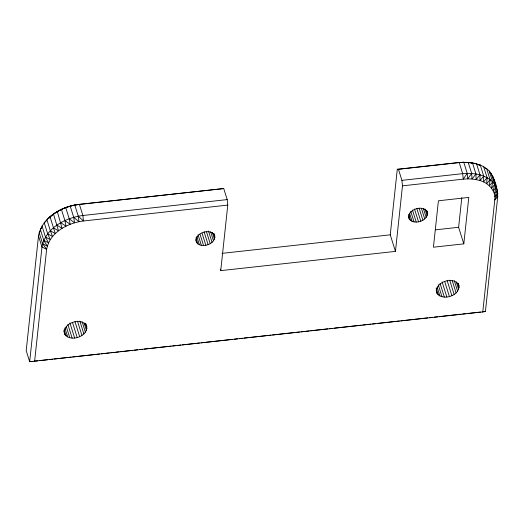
<?xml version="1.0" encoding="UTF-8"?>
<svg xmlns="http://www.w3.org/2000/svg" width="524" height="524" viewBox="0 0 524 524"><rect width="100%" height="100%" fill="white"/><g stroke="black" fill="none" stroke-linecap="round" stroke-linejoin="round"><path stroke-width="0.79" d="M397.29 169.278L458.055 162.578L468.22 162.401L472.491 162.905L476.526 163.796L479.991 174.839L479.984 180.557C488.42 182.902 496.005 190.716 494.794 199.965L482.774 311.937L29.658 361.698L26.2 350.654L38.507 235.951C41.848 217.663 61.066 206.653 78.259 204.426L223.741 188.555L227.2 199.598L227.776 205.094L220.742 270.639L395.45 251.389L402.478 185.843L401.908 180.354L398.45 169.304L397.29 169.278L390.256 234.824L395.45 251.389M482.774 311.937L485.414 311.485L497.721 196.782C497.636 187.756 494.761 178.14 489.206 170.962C484.392 166.121 477.711 163.409 470.932 163.01L472.491 162.905L475.949 173.948L476.126 179.581L479.984 180.557L483.731 176.116L480.272 165.067L477.921 164.608M401.908 180.354L462.672 173.654C469.759 172.933 477.069 173.483 483.731 176.116L483.508 181.933L487.124 177.747L483.659 166.704M483.731 176.116L487.124 177.747L486.645 183.688L490.117 179.725L486.652 168.682L485.165 168.23M34.617 361.311L46.636 249.339C49.662 232.387 67.694 222.923 83.454 220.99L227.776 205.094M463.812 243.857L468.79 197.43L438.411 200.777L433.427 247.204L463.812 243.857L458.618 227.292L461.795 197.672M487.124 177.747L490.117 179.725L489.331 185.778L492.665 182.011L489.206 170.962M490.117 179.725L492.665 182.011L491.532 188.175L494.735 184.572L491.276 173.523L489.861 172.979M227.2 199.598L82.884 215.502C65.376 217.637 45.319 228.163 41.972 246.994L29.658 361.698L32.914 361.344M492.665 182.011L494.735 184.572L493.195 190.841L496.294 187.369L492.835 176.326M86.833 326.773C82.491 315.998 60.843 323.243 64.884 334.502C71.572 343.168 91.169 335.065 85.89 323.76M459.031 285.763C454.688 274.989 433.04 282.233 437.082 293.499C443.546 301.896 462.548 294.553 458.323 283.504M214.807 235.944C211.028 227.03 192.858 233.318 196.664 242.691C202.388 249.529 218.226 242.992 214.1 233.684M427.492 212.508C423.713 203.594 405.543 209.882 409.349 219.261C414.864 225.831 430.073 220.047 427.021 211.002M496.294 187.369L494.309 193.729L497.322 190.369L494.735 184.572M497.322 190.369L494.846 196.788L497.8 193.52L497.106 191.312M497.8 193.52L494.794 199.965L497.721 196.782M463.773 162.302L458.055 162.578L463.773 162.302L467.231 173.352L463.249 179.149L402.478 185.843M472.491 162.905L462.496 162.302L468.22 162.401L471.679 173.451L467.683 178.867L463.249 179.149L462.672 173.654L459.214 162.61L398.45 169.304M475.949 173.948L472.006 179.012L467.683 178.867L467.231 173.352M479.991 174.839L476.126 179.581L472.006 179.012L471.679 173.451M49.001 218.207C56.992 210.013 68.218 205.657 79.419 204.452L223.741 188.555M74.821 205.159L78.279 216.202L83.454 220.99L82.884 215.502L79.419 204.452C68.657 205.474 58.347 209.869 50.003 216.785L55.302 233.599L50.356 230.743L46.898 219.694L50.003 216.785M40.119 231.595L39.136 232.63L42.601 243.673L46.636 249.339L41.972 246.994L38.507 235.951M41.802 227.783L40.315 229.289L43.774 240.339L47.271 246.097L42.601 243.673M46.302 220.912L44.219 222.779L47.684 233.822L50.245 239.645L45.477 237.038L42.018 225.995M478.969 165.27L480.272 165.067M222.052 253.354L390.256 234.824M435.431 229.846L458.618 227.292M34.538 361.16L37.787 360.807M39.411 360.623L47.533 359.733M49.158 359.556L52.407 359.195M54.031 359.019L66.221 357.676M67.845 357.492L71.094 357.139M72.718 356.955L75.967 356.602M77.591 356.418L99.527 354.001M101.152 353.824L109.274 352.927M110.898 352.75L114.153 352.39M115.778 352.213L119.027 351.853M120.651 351.676L132.834 350.333M134.458 350.156L137.707 349.796M139.332 349.619L142.587 349.259M144.211 349.082L166.141 346.665M167.772 346.482L171.021 346.128M172.645 345.945L175.894 345.591M177.518 345.408L180.767 345.054M182.391 344.871L199.454 342.997M201.078 342.814L204.327 342.46M205.952 342.277L232.761 339.323M234.385 339.146L237.634 338.786M239.258 338.609L242.507 338.249M244.132 338.072L247.38 337.711M249.005 337.535L266.068 335.655M267.692 335.478L270.941 335.118M272.565 334.941L294.501 332.524M296.126 332.34L299.374 331.987M300.999 331.803L304.248 331.45M305.878 331.266L309.127 330.913M310.752 330.729L327.808 328.849M329.432 328.672L332.688 328.312M334.312 328.135L361.121 325.181M362.746 325.004L365.994 324.644M367.619 324.467L370.868 324.107M372.492 323.93L375.741 323.57M377.365 323.393L394.428 321.513M396.052 321.336L399.301 320.976M400.926 320.799L427.735 317.845M429.359 317.662L432.608 317.308M434.232 317.125L437.481 316.771M439.105 316.588L461.041 314.171M462.666 313.994L465.915 313.634M467.539 313.457L480.541 312.022M482.165 311.846L485.414 311.485M468.22 162.401L466.812 162.447L468.875 162.728M43.774 240.339L48.483 242.848L45.477 237.038M47.684 233.822L52.531 236.547L50.356 230.743M53.468 227.835L58.511 230.855L53.5 214.1M56.959 225.143L62.101 228.366L57.326 211.663M60.784 222.713L66.011 226.172L64.897 220.571L61.432 209.528M64.897 220.571L70.17 224.305L69.22 218.757L65.762 207.714M69.22 218.757L74.519 222.805L73.707 217.296L70.242 206.246M73.707 217.296L78.967 221.691L78.279 216.202M457.707 283.039L459.122 287.558M456.28 281.879L458.638 289.412M454.308 280.694L457.609 291.233M452.31 280.89L456.09 292.936M449.658 280.124L454.144 294.436M426.412 210.347L427.597 214.113M425.016 208.997L427.145 215.777M447.155 280.589L451.878 295.647M423.333 208.369L426.169 217.408M444.686 281.46L449.402 296.519M421.414 208.362L424.722 218.901M419.115 208.133L422.888 220.185M442.125 281.945L446.848 297.003M416.77 208.369L420.779 221.174M440.088 283.523L444.332 297.075M414.504 209.011L418.519 221.809M438.215 284.689L441.987 296.735M437.101 286.962L439.937 296.001M412.454 210.013L416.226 222.065M436.145 288.121L438.267 294.901M436.138 290.486L437.082 293.499M410.744 211.369L414.045 221.914M409.506 213.091L412.1 221.37M408.622 214.447L410.508 220.473M408.406 216.248L409.349 219.261M213.727 233.783L214.912 237.542M212.331 232.433L214.46 239.213M210.648 231.798L213.484 240.837M208.493 231.038L212.037 242.337M220.27 269.133L220.742 270.639M206.43 231.569L210.203 243.614M204.085 231.804L208.094 244.603M202.054 233.193L205.834 245.245M200.004 234.202L203.541 245.494M198.059 234.804L201.36 245.343M196.821 236.521L199.421 244.806M195.937 237.876L197.823 243.902M195.721 239.678L196.664 242.691M85.268 323.288L86.925 328.561M84.082 322.889L86.44 330.415M82.111 321.697L85.412 332.242M79.877 321.14L83.886 333.945M77.46 321.133L81.947 335.439M74.958 321.592L79.681 336.657M72.489 322.463L77.205 337.528M69.928 322.948L74.65 338.013M67.884 324.526L72.135 338.085M66.253 326.445L69.79 337.744M64.904 327.972L67.734 337.004M64.183 329.884L66.07 335.91M63.699 330.736L64.884 334.502M493.857 179.326L494.099 180.898"/></g></svg>
